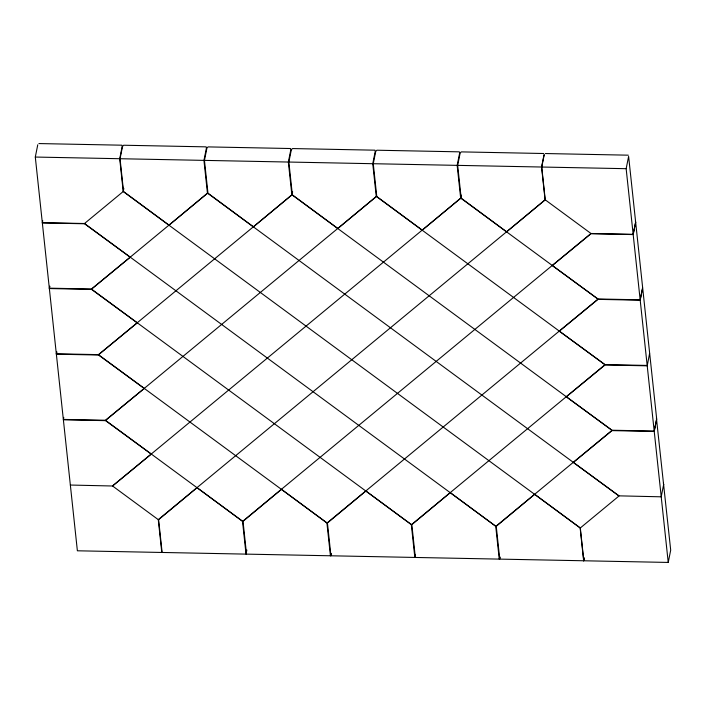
<?xml version="1.0" encoding="UTF-8"?>
<svg xmlns="http://www.w3.org/2000/svg" width="706" height="706" viewBox="0 0 706 706"><rect width="100%" height="100%" fill="white"/><g stroke="black" fill="none" stroke-linecap="round" stroke-linejoin="round"><path stroke-width="1.06" d="M292.646 191.776L292.028 194.856L611.996 430.351L495.903 526.297L84.517 223.511L42.316 222.681L35.3 157.05L37.771 144.756M42.342 222.937L84.543 223.767L130.231 257.213L91.515 289.001L49.314 288.172L42.342 222.937L42.722 220.625M49.314 288.172L49.729 286.124M49.358 288.56L91.559 289.398L137.246 322.845L98.531 354.624L56.321 353.794L49.358 288.56L49.764 286.512M56.321 353.794L56.736 351.747M56.365 354.191L98.575 355.021L144.262 388.468L105.538 420.246L63.337 419.417L56.365 354.191L56.78 352.135M70.353 485.04L112.572 486.002L158.276 519.651L161.789 552.463L77.378 550.795L63.381 419.814L63.752 417.37M656.395 417.926L670.7 550.142L668.229 562.435L583.818 560.776L580.314 527.956L123.215 191.529L119.711 158.718L122.182 146.424L121.873 145.198L38.909 143.565M120.046 158.726L122.517 146.433L123.647 145.233L206.117 146.857L206.417 148.084L203.946 160.377L207.449 193.188L169.008 225.17L123.55 191.538L120.046 158.726L203.946 160.377M123.832 188.458L123.215 191.529L84.517 223.511M204.449 160.386L206.92 148.092L208.049 146.901L290.528 148.525L290.828 149.743L288.348 162.036L291.86 194.847L253.419 226.838L207.961 193.197L204.449 160.386L288.348 162.036M288.86 162.045L291.331 149.751L292.46 148.56L374.93 150.184L375.23 151.411L372.759 163.704L376.263 196.515L337.821 228.497L292.363 194.856L288.86 162.045L372.759 163.704M246.023 554.122L242.52 521.31L197.062 487.669L158.612 519.651L162.124 552.463L246.023 554.122L246.853 550.018M373.262 163.713L375.733 151.419L376.863 150.219L459.341 151.843L459.641 153.07L457.161 165.363L460.674 198.174L422.232 230.156L376.775 196.524L373.262 163.713L457.161 165.363M330.434 555.781L326.922 522.97L281.465 489.329L243.023 521.319L246.526 554.131L330.434 555.781L330.84 553.733M415.455 554.369L414.837 557.44L330.938 555.79L331.352 553.742M544.044 154.729L541.573 167.022L545.076 199.833L506.634 231.824L461.177 198.183L457.673 165.372L460.144 153.078L461.274 151.887L543.744 153.511M112.572 486.002L460.841 198.174L461.459 195.103M633.158 234.313L626.151 168.69L628.622 156.397L635.638 222.019L633.158 234.313L590.957 233.483L545.244 199.842L541.74 167.031L544.211 154.738M499.248 559.108L495.736 526.297L450.278 492.656L411.836 524.637L415.34 557.458L499.248 559.108L499.654 557.06M584.268 557.696L583.65 560.767L499.751 559.117L500.166 557.069M633.185 234.577L590.984 233.748L552.268 265.527L597.956 298.973L640.157 299.812L633.185 234.577L635.665 222.284L635.356 221.057M583.818 560.776L584.233 558.72M640.157 299.812L642.636 287.519L635.665 222.284M640.201 300.2L598 299.37L559.284 331.149L604.971 364.596L647.173 365.434L640.201 300.2L642.672 287.907L649.644 353.141L647.217 365.823L654.188 431.057L611.987 430.228L566.291 396.781L605.016 364.993L647.217 365.823M654.188 431.057L656.659 418.764L649.688 353.529M668.229 562.435L654.233 431.445L656.704 419.152M663.675 484.387L661.213 496.812L618.994 495.85L573.307 462.404L612.023 430.616L654.233 431.445M292.028 194.856L98.54 354.756L327.09 522.97L597.973 299.106L460.841 198.174M158.276 519.651L545.244 199.842M590.957 233.483L242.688 521.31L105.556 420.379L376.43 196.515L604.98 364.728L411.501 524.637L91.533 289.133L207.617 193.188L619.012 495.983L580.314 527.956M112.554 485.869L151.269 454.09L105.582 420.644L63.381 419.814M545.35 153.537L628.314 155.179M35.3 157.05L119.711 158.718M457.673 165.372L541.573 167.022M541.74 167.031L626.151 168.69M663.384 483.292L663.684 484.519M583.65 560.767L580.147 527.956L534.689 494.315L496.247 526.305L499.751 559.117M414.837 557.44L411.333 524.629L365.876 490.997L327.434 522.978L330.938 555.79"/></g></svg>
